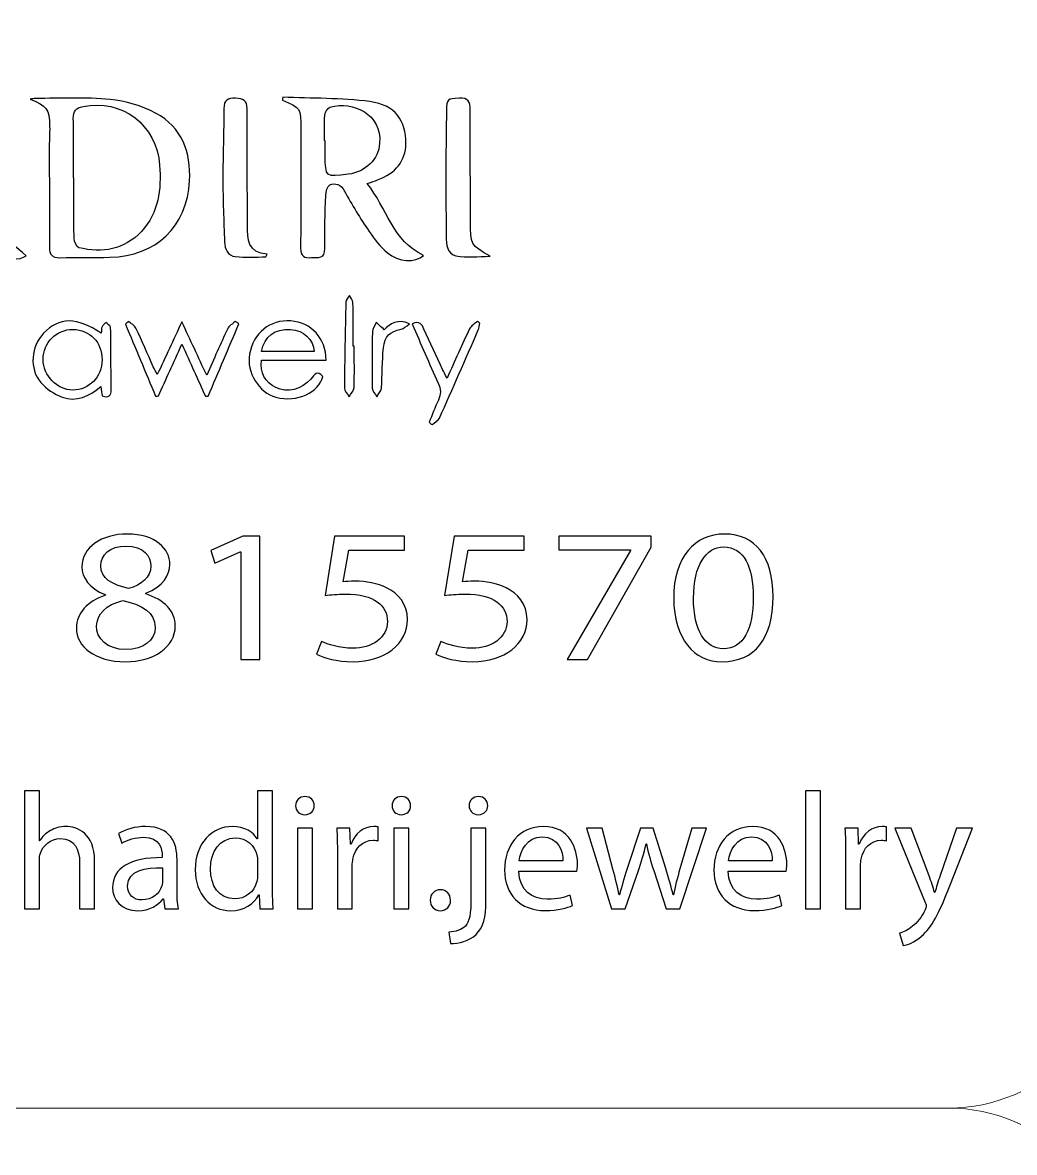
# Model space of a CAD drawing. Header units: millimetres. Extents: x -576 to 618, y 160 to 343.
# Drawn here: x -556.3 to -538.47, y 302.5 to 322.8 of the extents above; entities that cross this region are included whole.
import ezdxf

# ---------------------------------------------------------------- set-up
doc = ezdxf.new("R2010")
doc.units = ezdxf.units.MM
doc.header["$MEASUREMENT"] = 0
doc.layers.add('Layer 1', color=7, linetype='Continuous')

msp = doc.modelspace()

# ---------------------------------------------------------------- linework, layer by layer
at = {"layer": 'Layer 1', "color": 250, "lineweight": 18}
for points in [[(-573.4783, 343.1001), (-573.4783, 343.1001), (-539.6483, 343.1001), (-539.6483, 343.1001), (-538.0043, 343.1001), (-536.6633, 341.7591), (-536.6633, 340.1151), (-536.6633, 340.1151), (-536.6633, 306.2851), (-536.6633, 306.2851), (-536.6633, 304.6411), (-538.0043, 303.3001), (-539.6483, 303.3001), (-539.6483, 303.3001), (-573.4783, 303.3001), (-573.4783, 303.3001), (-575.1223, 303.3001), (-576.4633, 304.6411), (-576.4633, 306.2851), (-576.4633, 306.2851), (-576.4633, 340.1151), (-576.4633, 340.1151), (-576.4633, 341.7591), (-575.1223, 343.1001), (-573.4783, 343.1001)], [(-573.4783, 303.3001), (-573.4783, 303.3001), (-539.6483, 303.3001), (-539.6483, 303.3001), (-538.0043, 303.3001), (-536.6633, 301.9591), (-536.6633, 300.3151), (-536.6633, 300.3151), (-536.6633, 266.4851), (-536.6633, 266.4851), (-536.6633, 264.8411), (-538.0043, 263.5001), (-539.6483, 263.5001), (-539.6483, 263.5001), (-573.4783, 263.5001), (-573.4783, 263.5001), (-575.1223, 263.5001), (-576.4633, 264.8411), (-576.4633, 266.4851), (-576.4633, 266.4851), (-576.4633, 300.3151), (-576.4633, 300.3151), (-576.4633, 301.9591), (-575.1223, 303.3001), (-573.4783, 303.3001)]]:
    msp.add_open_spline(points, degree=3, knots=[0, 0, 0, 0, 0.125, 0.125, 0.125, 0.25, 0.25, 0.25, 0.375, 0.375, 0.375, 0.5, 0.5, 0.5, 0.625, 0.625, 0.625, 0.75, 0.75, 0.75, 0.875, 0.875, 0.875, 1, 1, 1, 1], dxfattribs=at)
at = {"layer": 'Layer 1', "color": 230}
for points, knots in [([(-559.0095, 318.6221), (-558.7883, 319.1426), (-558.574, 319.653), (-558.3543, 320.161), (-558.1902, 320.5401), (-558.021, 320.9173), (-557.848, 321.2924), (-557.8229, 321.3467), (-557.7637, 321.385), (-557.7203, 321.4306), (-557.676, 321.3844), (-557.6136, 321.346), (-557.5899, 321.2908), (-557.306, 320.6247), (-557.0245, 319.9575), (-556.7493, 319.2877), (-556.6024, 318.9304), (-556.6083, 318.928), (-556.2364, 318.6147), (-556.3471, 318.5208), (-556.6077, 318.5429), (-556.7961, 318.6574), (-556.997, 318.7791), (-557.1138, 318.9666), (-557.179, 319.1804), (-557.2339, 319.361), (-557.3368, 319.4063), (-557.5141, 319.3965), (-557.7908, 319.3816), (-558.0692, 319.3894), (-558.3468, 319.3944), (-558.4389, 319.3959), (-558.4901, 319.366), (-558.5259, 319.2789), (-558.608, 319.0802), (-558.7016, 318.8864), (-558.7877, 318.6895), (-558.8279, 318.5975), (-558.881, 318.5492), (-559.0095, 318.6221)], [0, 0, 0, 0, 0.0769231, 0.0769231, 0.0769231, 0.1538462, 0.1538462, 0.1538462, 0.2307692, 0.2307692, 0.2307692, 0.3076923, 0.3076923, 0.3076923, 0.3846154, 0.3846154, 0.3846154, 0.4615385, 0.4615385, 0.4615385, 0.5384615, 0.5384615, 0.5384615, 0.6153846, 0.6153846, 0.6153846, 0.6923077, 0.6923077, 0.6923077, 0.7692308, 0.7692308, 0.7692308, 0.8461538, 0.8461538, 0.8461538, 0.9230769, 0.9230769, 0.9230769, 1, 1, 1, 1]), ([(-556.1602, 321.4248), (-556.1293, 321.4304), (-556.0987, 321.441), (-556.0682, 321.4407), (-555.6207, 321.4386), (-555.1708, 321.4635), (-554.7275, 321.4217), (-554.4479, 321.3951), (-554.1558, 321.3097), (-553.9084, 321.1774), (-553.4348, 320.925), (-553.2707, 320.4704), (-553.2978, 319.9583), (-553.3418, 319.1337), (-553.9, 318.6076), (-554.7291, 318.5852), (-555.0285, 318.5768), (-555.329, 318.5876), (-555.6289, 318.5786), (-555.7723, 318.5745), (-555.8167, 318.6348), (-555.8164, 318.7686), (-555.8148, 319.3518), (-555.8192, 319.9349), (-555.8201, 320.5178), (-555.8201, 320.6594), (-555.8107, 320.8008), (-555.8127, 320.9424), (-555.8167, 321.2466), (-555.8688, 321.3134), (-556.1602, 321.4248)], [0, 0, 0, 0, 0.1, 0.1, 0.1, 0.2, 0.2, 0.2, 0.3, 0.3, 0.3, 0.4, 0.4, 0.4, 0.5, 0.5, 0.5, 0.6, 0.6, 0.6, 0.7, 0.7, 0.7, 0.8, 0.8, 0.8, 0.9, 0.9, 0.9, 1, 1, 1, 1]), ([(-555.3858, 320.0117), (-555.3858, 320.0117), (-555.3773, 320.0117), (-555.3773, 320.0117), (-555.3773, 319.6494), (-555.3812, 319.2869), (-555.3733, 318.9246), (-555.3718, 318.8663), (-555.3277, 318.768), (-555.2869, 318.758), (-554.8638, 318.6569), (-554.4738, 318.7181), (-554.1642, 319.0498), (-553.8491, 319.387), (-553.8042, 319.8073), (-553.8358, 320.2407), (-553.8885, 320.9646), (-554.52, 321.4413), (-555.2113, 321.295), (-555.3393, 321.2681), (-555.3918, 321.2176), (-555.3886, 321.0819), (-555.3798, 320.7252), (-555.3858, 320.3686), (-555.3858, 320.0117)], [0, 0, 0, 0, 0.125, 0.125, 0.125, 0.25, 0.25, 0.25, 0.375, 0.375, 0.375, 0.5, 0.5, 0.5, 0.625, 0.625, 0.625, 0.75, 0.75, 0.75, 0.875, 0.875, 0.875, 1, 1, 1, 1]), ([(-551.9259, 318.5924), (-552.1091, 318.5924), (-552.2944, 318.5777), (-552.4757, 318.5974), (-552.6127, 318.612), (-552.6645, 318.7353), (-552.6694, 318.8616), (-552.6838, 319.2408), (-552.6985, 319.6199), (-552.6994, 319.9989), (-552.7, 320.4183), (-552.6813, 320.837), (-552.681, 321.2564), (-552.6807, 321.4124), (-552.6098, 321.4457), (-552.4719, 321.4432), (-552.3349, 321.4408), (-552.2641, 321.4071), (-552.2647, 321.251), (-552.2676, 320.6165), (-552.2598, 319.9821), (-552.2567, 319.3475), (-552.2563, 319.2854), (-552.2576, 319.223), (-552.2582, 319.1606), (-552.261, 318.911), (-552.2535, 318.6679), (-551.9003, 318.6402), (-551.9087, 318.6245), (-551.9175, 318.6086), (-551.9259, 318.5924)], [0, 0, 0, 0, 0.1, 0.1, 0.1, 0.2, 0.2, 0.2, 0.3, 0.3, 0.3, 0.4, 0.4, 0.4, 0.5, 0.5, 0.5, 0.6, 0.6, 0.6, 0.7, 0.7, 0.7, 0.8, 0.8, 0.8, 0.9, 0.9, 0.9, 1, 1, 1, 1]), ([(-551.6239, 321.4631), (-551.1006, 321.4394), (-550.5733, 321.4482), (-550.0554, 321.3823), (-549.6079, 321.3253), (-549.403, 321.0382), (-549.4092, 320.6248), (-549.4136, 320.3249), (-549.5974, 320.0906), (-549.9185, 319.9758), (-549.9699, 319.9574), (-550.022, 319.9402), (-550.1047, 319.9115), (-549.754, 319.4719), (-549.6495, 318.8744), (-549.091, 318.6173), (-549.2413, 318.4831), (-549.5443, 318.4965), (-549.7418, 318.6672), (-549.8685, 318.7761), (-549.978, 318.9115), (-550.0719, 319.0506), (-550.2301, 319.285), (-550.3784, 319.5271), (-550.5138, 319.7754), (-550.5802, 319.8971), (-550.675, 319.9255), (-550.7781, 319.8865), (-550.8214, 319.87), (-550.8488, 319.763), (-550.8514, 319.6956), (-550.8632, 319.3789), (-550.8716, 319.0613), (-550.8663, 318.7445), (-550.8626, 318.5486), (-550.9902, 318.5873), (-551.1053, 318.5789), (-551.2345, 318.5699), (-551.3038, 318.6005), (-551.3022, 318.7521), (-551.2963, 319.4656), (-551.3001, 320.1795), (-551.2985, 320.8931), (-551.2975, 321.2616), (-551.3075, 321.2797), (-551.6273, 321.4057), (-551.6261, 321.4248), (-551.6252, 321.4441), (-551.6239, 321.4631)], [0, 0, 0, 0, 0.0625, 0.0625, 0.0625, 0.125, 0.125, 0.125, 0.1875, 0.1875, 0.1875, 0.25, 0.25, 0.25, 0.3125, 0.3125, 0.3125, 0.375, 0.375, 0.375, 0.4375, 0.4375, 0.4375, 0.5, 0.5, 0.5, 0.5625, 0.5625, 0.5625, 0.625, 0.625, 0.625, 0.6875, 0.6875, 0.6875, 0.75, 0.75, 0.75, 0.8125, 0.8125, 0.8125, 0.875, 0.875, 0.875, 0.9375, 0.9375, 0.9375, 1, 1, 1, 1]), ([(-550.8729, 320.6759), (-550.8729, 320.6759), (-550.8623, 320.6759), (-550.8623, 320.6759), (-550.8623, 320.5913), (-550.8635, 320.5065), (-550.862, 320.422), (-550.8547, 320.0229), (-550.8545, 320.0229), (-550.4458, 320.0775), (-550.1268, 320.1202), (-549.9032, 320.3433), (-549.8813, 320.6363), (-549.8432, 321.1546), (-550.3525, 321.4026), (-550.7746, 321.2816), (-550.8179, 321.2691), (-550.8639, 321.1867), (-550.8682, 321.1331), (-550.881, 320.9814), (-550.8729, 320.8282), (-550.8729, 320.6759)], [0, 0, 0, 0, 0.1428571, 0.1428571, 0.1428571, 0.2857143, 0.2857143, 0.2857143, 0.4285714, 0.4285714, 0.4285714, 0.5714286, 0.5714286, 0.5714286, 0.7142857, 0.7142857, 0.7142857, 0.8571429, 0.8571429, 0.8571429, 1, 1, 1, 1]), ([(-547.8948, 318.6031), (-548.1147, 318.6031), (-548.3182, 318.5744), (-548.5091, 318.6118), (-548.6701, 318.6436), (-548.6829, 318.8199), (-548.6848, 318.9634), (-548.6904, 319.3887), (-548.6907, 319.8137), (-548.6901, 320.2386), (-548.6894, 320.5675), (-548.6848, 320.8964), (-548.6813, 321.2249), (-548.6792, 321.4258), (-548.6595, 321.4349), (-548.4526, 321.4449), (-548.2891, 321.453), (-548.253, 321.3809), (-548.2539, 321.2327), (-548.2567, 320.5697), (-548.2483, 319.9063), (-548.2483, 319.2434), (-548.2483, 318.8084), (-548.252, 318.8084), (-547.8948, 318.6031)], [0, 0, 0, 0, 0.125, 0.125, 0.125, 0.25, 0.25, 0.25, 0.375, 0.375, 0.375, 0.5, 0.5, 0.5, 0.625, 0.625, 0.625, 0.75, 0.75, 0.75, 0.875, 0.875, 0.875, 1, 1, 1, 1]), ([(-550.3378, 316.9915), (-550.3378, 316.7425), (-550.3322, 316.4932), (-550.3419, 316.2446), (-550.3441, 316.1884), (-550.399, 316.1344), (-550.4295, 316.0792), (-550.4589, 316.131), (-550.5134, 316.1827), (-550.5134, 316.2342), (-550.5116, 316.7494), (-550.5016, 317.2645), (-550.4891, 317.779), (-550.4879, 317.8202), (-550.4483, 317.8604), (-550.4261, 317.901), (-550.4037, 317.858), (-550.3628, 317.8159), (-550.3618, 317.7724), (-550.3559, 317.5122), (-550.3587, 317.2517), (-550.3587, 316.9915), (-550.3587, 316.9915), (-550.3378, 316.9915), (-550.3378, 316.9915)], [0, 0, 0, 0, 0.125, 0.125, 0.125, 0.25, 0.25, 0.25, 0.375, 0.375, 0.375, 0.5, 0.5, 0.5, 0.625, 0.625, 0.625, 0.75, 0.75, 0.75, 0.875, 0.875, 0.875, 1, 1, 1, 1]), ([(-554.8845, 317.2208), (-554.8798, 317.272), (-554.8842, 317.3088), (-554.8714, 317.3372), (-554.858, 317.3668), (-554.8278, 317.3884), (-554.8043, 317.4137), (-554.7759, 317.3866), (-554.7269, 317.3619), (-554.722, 317.3307), (-554.7085, 317.2473), (-554.7126, 317.1616), (-554.712, 317.0764), (-554.7104, 316.7881), (-554.711, 316.4995), (-554.7073, 316.2109), (-554.7061, 316.0979), (-554.7473, 316.052), (-554.8699, 316.0948), (-554.877, 316.1404), (-554.8845, 316.1894), (-554.8958, 316.2621), (-555.1041, 316.0845), (-555.3351, 315.9819), (-555.589, 316.0726), (-555.7304, 316.1232), (-555.8726, 316.2199), (-555.9703, 316.3342), (-556.1834, 316.5837), (-556.1485, 316.9843), (-555.922, 317.2205), (-555.6427, 317.5126), (-555.3214, 317.5169), (-554.8845, 317.2208)], [0, 0, 0, 0, 0.0909091, 0.0909091, 0.0909091, 0.1818182, 0.1818182, 0.1818182, 0.2727273, 0.2727273, 0.2727273, 0.3636364, 0.3636364, 0.3636364, 0.4545455, 0.4545455, 0.4545455, 0.5454545, 0.5454545, 0.5454545, 0.6363636, 0.6363636, 0.6363636, 0.7272727, 0.7272727, 0.7272727, 0.8181818, 0.8181818, 0.8181818, 0.9090909, 0.9090909, 0.9090909, 1, 1, 1, 1]), ([(-550.8432, 316.7359), (-550.8432, 316.7359), (-552.0029, 316.7359), (-552.0029, 316.7359), (-552.0401, 316.5187), (-551.9411, 316.3362), (-551.7471, 316.2448), (-551.5393, 316.1465), (-551.2825, 316.2071), (-551.1196, 316.3989), (-551.0551, 316.475), (-551.0026, 316.5646), (-550.9034, 316.4414), (-550.9777, 316.1643), (-551.3521, 315.9668), (-551.7471, 316.0729), (-552.0548, 316.1556), (-552.2778, 316.5187), (-552.2201, 316.8423), (-552.1512, 317.2274), (-551.8541, 317.4682), (-551.48, 317.4417), (-551.1087, 317.4155), (-550.8482, 317.1368), (-550.8432, 316.7359)], [0, 0, 0, 0, 0.125, 0.125, 0.125, 0.25, 0.25, 0.25, 0.375, 0.375, 0.375, 0.5, 0.5, 0.5, 0.625, 0.625, 0.625, 0.75, 0.75, 0.75, 0.875, 0.875, 0.875, 1, 1, 1, 1]), ([(-549.7997, 317.2847), (-549.689, 317.3866), (-549.5676, 317.4896), (-549.3448, 317.3895), (-549.4106, 317.3452), (-549.449, 317.3012), (-549.4946, 317.2921), (-549.6945, 317.2522), (-549.7931, 317.1692), (-549.8138, 316.9598), (-549.8372, 316.719), (-549.8328, 316.4753), (-549.8509, 316.2334), (-549.855, 316.1811), (-549.903, 316.1317), (-549.9308, 316.0809), (-549.9601, 316.1311), (-550.0137, 316.1807), (-550.0143, 316.2316), (-550.0209, 316.5704), (-550.0194, 316.9096), (-550.0122, 317.2484), (-550.011, 317.3046), (-549.9673, 317.3598), (-549.9432, 317.4154), (-549.8999, 317.376), (-549.8571, 317.3368), (-549.7997, 317.2847)], [0, 0, 0, 0, 0.1111111, 0.1111111, 0.1111111, 0.2222222, 0.2222222, 0.2222222, 0.3333333, 0.3333333, 0.3333333, 0.4444444, 0.4444444, 0.4444444, 0.5555556, 0.5555556, 0.5555556, 0.6666667, 0.6666667, 0.6666667, 0.7777778, 0.7777778, 0.7777778, 0.8888889, 0.8888889, 0.8888889, 1, 1, 1, 1]), ([(-555.3934, 317.2898), (-555.6929, 317.2917), (-555.9304, 317.0539), (-555.9304, 316.7519), (-555.93, 316.458), (-555.6814, 316.2003), (-555.3988, 316.2009), (-555.0982, 316.2015), (-554.8723, 316.4339), (-554.8699, 316.7453), (-554.8674, 317.0549), (-555.0917, 317.2879), (-555.3934, 317.2898)], [0, 0, 0, 0, 0.25, 0.25, 0.25, 0.5, 0.5, 0.5, 0.75, 0.75, 0.75, 1, 1, 1, 1]), ([(-553.4357, 317.0238), (-553.5883, 316.6875), (-553.7234, 316.3908), (-553.8582, 316.094), (-553.8744, 316.0924), (-553.891, 316.0912), (-553.9075, 316.09), (-554.0884, 316.5218), (-554.2698, 316.9533), (-554.451, 317.3851), (-554.432, 317.4004), (-554.4136, 317.416), (-554.3948, 317.4317), (-554.3493, 317.3927), (-554.2847, 317.3627), (-554.261, 317.3131), (-554.1509, 317.0831), (-554.0525, 316.8482), (-553.9493, 316.6151), (-553.9315, 316.5754), (-553.9091, 316.538), (-553.8775, 316.4784), (-553.7306, 316.7945), (-553.5932, 317.0903), (-553.4366, 317.4266), (-553.2809, 317.0925), (-553.1424, 316.7945), (-552.9901, 316.4675), (-552.8576, 316.7633), (-552.7415, 317.0322), (-552.6154, 317.2965), (-552.589, 317.3521), (-552.5243, 317.3889), (-552.4775, 317.4344), (-552.4554, 317.4191), (-552.4336, 317.4035), (-552.412, 317.388), (-552.5955, 316.9561), (-552.7792, 316.5243), (-552.9627, 316.0931), (-552.9795, 316.0922), (-552.9967, 316.0912), (-553.0132, 316.0906), (-553.149, 316.3901), (-553.2847, 316.6896), (-553.4357, 317.0238)], [0, 0, 0, 0, 0.0666667, 0.0666667, 0.0666667, 0.1333333, 0.1333333, 0.1333333, 0.2, 0.2, 0.2, 0.2666667, 0.2666667, 0.2666667, 0.3333333, 0.3333333, 0.3333333, 0.4, 0.4, 0.4, 0.4666667, 0.4666667, 0.4666667, 0.5333333, 0.5333333, 0.5333333, 0.6, 0.6, 0.6, 0.6666667, 0.6666667, 0.6666667, 0.7333333, 0.7333333, 0.7333333, 0.8, 0.8, 0.8, 0.8666667, 0.8666667, 0.8666667, 0.9333333, 0.9333333, 0.9333333, 1, 1, 1, 1]), ([(-551.0572, 316.8907), (-551.0735, 317.1143), (-551.2457, 317.2741), (-551.4834, 317.2887), (-551.7695, 317.3069), (-551.9537, 317.1686), (-552.0045, 316.8907), (-552.0045, 316.8907), (-551.0572, 316.8907), (-551.0572, 316.8907)], [0, 0, 0, 0, 0.3333333, 0.3333333, 0.3333333, 0.6666667, 0.6666667, 0.6666667, 1, 1, 1, 1]), ([(-549.2979, 317.3885), (-549.1622, 317.4525), (-549.1212, 317.3758), (-549.0842, 317.2962), (-548.9725, 317.0553), (-548.8623, 316.8132), (-548.7506, 316.572), (-548.73, 316.5271), (-548.706, 316.484), (-548.6704, 316.4141), (-548.5291, 316.7264), (-548.4024, 317.0154), (-548.2657, 317.2993), (-548.2386, 317.3552), (-548.1725, 317.3923), (-548.1241, 317.4379), (-548.1088, 317.426), (-548.0939, 317.4138), (-548.0782, 317.4019), (-548.0886, 317.3611), (-548.0929, 317.3174), (-548.1094, 317.2796), (-548.34, 316.7514), (-548.5702, 316.2232), (-548.8067, 315.6977), (-548.8292, 315.6481), (-548.8947, 315.6178), (-548.9403, 315.5786), (-548.9568, 315.5926), (-548.9737, 315.6066), (-548.9909, 315.6207), (-548.9366, 315.7539), (-548.8876, 315.8893), (-548.8261, 316.0191), (-548.7762, 316.1249), (-548.7787, 316.2163), (-548.8283, 316.3243), (-548.9893, 316.6722), (-549.1387, 317.0254), (-549.2979, 317.3885)], [0, 0, 0, 0, 0.0769231, 0.0769231, 0.0769231, 0.1538462, 0.1538462, 0.1538462, 0.2307692, 0.2307692, 0.2307692, 0.3076923, 0.3076923, 0.3076923, 0.3846154, 0.3846154, 0.3846154, 0.4615385, 0.4615385, 0.4615385, 0.5384615, 0.5384615, 0.5384615, 0.6153846, 0.6153846, 0.6153846, 0.6923077, 0.6923077, 0.6923077, 0.7692308, 0.7692308, 0.7692308, 0.8461538, 0.8461538, 0.8461538, 0.9230769, 0.9230769, 0.9230769, 1, 1, 1, 1]), ([(-555.3332, 311.9206), (-555.3332, 312.2004), (-555.1348, 312.3986), (-554.8109, 312.5147), (-554.8109, 312.5147), (-554.8146, 312.5246), (-554.8146, 312.5246), (-555.1064, 312.6407), (-555.2321, 312.8319), (-555.2321, 313.0232), (-555.2321, 313.3749), (-554.8795, 313.6135), (-554.4178, 313.6135), (-553.9073, 313.6135), (-553.6521, 313.3439), (-553.6521, 313.0676), (-553.6521, 312.88), (-553.7613, 312.6785), (-554.0855, 312.5486), (-554.0855, 312.5486), (-554.0855, 312.5384), (-554.0855, 312.5384), (-553.7575, 312.4292), (-553.5547, 312.2345), (-553.5547, 311.9649), (-553.5547, 311.5792), (-553.9475, 311.32), (-554.4499, 311.32), (-555.0012, 311.32), (-555.3332, 311.5961), (-555.3332, 311.9206)], [0, 0, 0, 0, 0.1, 0.1, 0.1, 0.2, 0.2, 0.2, 0.3, 0.3, 0.3, 0.4, 0.4, 0.4, 0.5, 0.5, 0.5, 0.6, 0.6, 0.6, 0.7, 0.7, 0.7, 0.8, 0.8, 0.8, 0.9, 0.9, 0.9, 1, 1, 1, 1]), ([(-542.8093, 312.4904), (-542.8093, 311.7363), (-543.1416, 311.3197), (-543.725, 311.3197), (-544.2395, 311.3197), (-544.5881, 311.7259), (-544.5961, 312.4601), (-544.5961, 313.2039), (-544.2152, 313.6136), (-543.6804, 313.6136), (-543.1256, 313.6136), (-542.8093, 313.1971), (-542.8093, 312.4904)], [0, 0, 0, 0, 0.25, 0.25, 0.25, 0.5, 0.5, 0.5, 0.75, 0.75, 0.75, 1, 1, 1, 1]), ([(-552.3788, 313.2961), (-552.3788, 313.2961), (-552.3868, 313.2961), (-552.3868, 313.2961), (-552.3868, 313.2961), (-552.8446, 313.088), (-552.8446, 313.088), (-552.8446, 313.088), (-552.9135, 313.3167), (-552.9135, 313.3167), (-552.9135, 313.3167), (-552.3382, 313.576), (-552.3382, 313.576), (-552.3382, 313.576), (-552.0343, 313.576), (-552.0343, 313.576), (-552.0343, 313.576), (-552.0343, 311.3573), (-552.0343, 311.3573), (-552.0343, 311.3573), (-552.3788, 311.3573), (-552.3788, 311.3573), (-552.3788, 311.3573), (-552.3788, 313.2961), (-552.3788, 313.2961)], [0, 0, 0, 0, 0.125, 0.125, 0.125, 0.25, 0.25, 0.25, 0.375, 0.375, 0.375, 0.5, 0.5, 0.5, 0.625, 0.625, 0.625, 0.75, 0.75, 0.75, 0.875, 0.875, 0.875, 1, 1, 1, 1]), ([(-549.4322, 313.3235), (-549.4322, 313.3235), (-550.4372, 313.3235), (-550.4372, 313.3235), (-550.4372, 313.3235), (-550.5383, 312.7535), (-550.5383, 312.7535), (-550.4777, 312.76), (-550.4209, 312.7672), (-550.3236, 312.7672), (-550.1211, 312.7672), (-549.9186, 312.7298), (-549.7563, 312.6477), (-549.5498, 312.5488), (-549.3797, 312.3575), (-549.3797, 312.0777), (-549.3797, 311.6439), (-549.789, 311.3198), (-550.36, 311.3198), (-550.6477, 311.3198), (-550.8908, 311.3882), (-551.0166, 311.4564), (-551.0166, 311.4564), (-550.9273, 311.6848), (-550.9273, 311.6848), (-550.8178, 311.6302), (-550.6031, 311.562), (-550.3641, 311.562), (-550.0278, 311.562), (-549.7401, 311.7463), (-549.7401, 312.0434), (-549.7441, 312.3301), (-549.9713, 312.5351), (-550.498, 312.5351), (-550.6477, 312.5351), (-550.765, 312.5213), (-550.8624, 312.5111), (-550.8624, 312.5111), (-550.6923, 313.5763), (-550.6923, 313.5763), (-550.6923, 313.5763), (-549.4322, 313.5763), (-549.4322, 313.5763), (-549.4322, 313.5763), (-549.4322, 313.3235), (-549.4322, 313.3235)], [0, 0, 0, 0, 0.0666667, 0.0666667, 0.0666667, 0.1333333, 0.1333333, 0.1333333, 0.2, 0.2, 0.2, 0.2666667, 0.2666667, 0.2666667, 0.3333333, 0.3333333, 0.3333333, 0.4, 0.4, 0.4, 0.4666667, 0.4666667, 0.4666667, 0.5333333, 0.5333333, 0.5333333, 0.6, 0.6, 0.6, 0.6666667, 0.6666667, 0.6666667, 0.7333333, 0.7333333, 0.7333333, 0.8, 0.8, 0.8, 0.8666667, 0.8666667, 0.8666667, 0.9333333, 0.9333333, 0.9333333, 1, 1, 1, 1]), ([(-547.2841, 313.3235), (-547.2841, 313.3235), (-548.2891, 313.3235), (-548.2891, 313.3235), (-548.2891, 313.3235), (-548.3902, 312.7535), (-548.3902, 312.7535), (-548.3297, 312.76), (-548.2729, 312.7672), (-548.1755, 312.7672), (-547.9731, 312.7672), (-547.7706, 312.7298), (-547.6084, 312.6477), (-547.4017, 312.5488), (-547.2318, 312.3575), (-547.2318, 312.0777), (-547.2318, 311.6439), (-547.6411, 311.3198), (-548.2121, 311.3198), (-548.4998, 311.3198), (-548.7428, 311.3882), (-548.8685, 311.4564), (-548.8685, 311.4564), (-548.7793, 311.6848), (-548.7793, 311.6848), (-548.6698, 311.6302), (-548.4551, 311.562), (-548.2161, 311.562), (-547.8798, 311.562), (-547.5921, 311.7463), (-547.5921, 312.0434), (-547.5961, 312.3301), (-547.8233, 312.5351), (-548.35, 312.5351), (-548.4998, 312.5351), (-548.6171, 312.5213), (-548.7144, 312.5111), (-548.7144, 312.5111), (-548.5444, 313.5763), (-548.5444, 313.5763), (-548.5444, 313.5763), (-547.2841, 313.5763), (-547.2841, 313.5763), (-547.2841, 313.5763), (-547.2841, 313.3235), (-547.2841, 313.3235)], [0, 0, 0, 0, 0.0666667, 0.0666667, 0.0666667, 0.1333333, 0.1333333, 0.1333333, 0.2, 0.2, 0.2, 0.2666667, 0.2666667, 0.2666667, 0.3333333, 0.3333333, 0.3333333, 0.4, 0.4, 0.4, 0.4666667, 0.4666667, 0.4666667, 0.5333333, 0.5333333, 0.5333333, 0.6, 0.6, 0.6, 0.6666667, 0.6666667, 0.6666667, 0.7333333, 0.7333333, 0.7333333, 0.8, 0.8, 0.8, 0.8666667, 0.8666667, 0.8666667, 0.9333333, 0.9333333, 0.9333333, 1, 1, 1, 1]), ([(-544.9981, 313.5761), (-544.9981, 313.5761), (-544.9981, 313.378), (-544.9981, 313.378), (-544.9981, 313.378), (-546.1448, 311.3574), (-546.1448, 311.3574), (-546.1448, 311.3574), (-546.5132, 311.3574), (-546.5132, 311.3574), (-546.5132, 311.3574), (-545.371, 313.3203), (-545.371, 313.3203), (-545.371, 313.3203), (-545.371, 313.3269), (-545.371, 313.3269), (-545.371, 313.3269), (-546.6593, 313.3269), (-546.6593, 313.3269), (-546.6593, 313.3269), (-546.6593, 313.5761), (-546.6593, 313.5761), (-546.6593, 313.5761), (-544.9981, 313.5761), (-544.9981, 313.5761)], [0, 0, 0, 0, 0.125, 0.125, 0.125, 0.25, 0.25, 0.25, 0.375, 0.375, 0.375, 0.5, 0.5, 0.5, 0.625, 0.625, 0.625, 0.75, 0.75, 0.75, 0.875, 0.875, 0.875, 1, 1, 1, 1]), ([(-554.8957, 313.0435), (-554.8957, 312.8217), (-554.697, 312.7022), (-554.3935, 312.6342), (-554.1666, 312.6991), (-553.9922, 312.8354), (-553.9922, 313.0369), (-553.9922, 313.2145), (-554.118, 313.3986), (-554.4378, 313.3986), (-554.7335, 313.3986), (-554.8957, 313.2348), (-554.8957, 313.0435)], [0, 0, 0, 0, 0.25, 0.25, 0.25, 0.5, 0.5, 0.5, 0.75, 0.75, 0.75, 1, 1, 1, 1]), ([(-544.2395, 312.4564), (-544.2395, 311.8795), (-544.0289, 311.5521), (-543.7048, 311.5521), (-543.34, 311.5521), (-543.1662, 311.9103), (-543.1662, 312.4769), (-543.1662, 313.023), (-543.3322, 313.3814), (-543.7007, 313.3814), (-544.0126, 313.3814), (-544.2395, 313.0607), (-544.2395, 312.4564)], [0, 0, 0, 0, 0.25, 0.25, 0.25, 0.5, 0.5, 0.5, 0.75, 0.75, 0.75, 1, 1, 1, 1]), ([(-553.9152, 311.934), (-553.9152, 312.2039), (-554.1379, 312.3336), (-554.4948, 312.4189), (-554.8025, 312.344), (-554.9684, 312.1733), (-554.9684, 311.9615), (-554.9806, 311.7365), (-554.7781, 311.5383), (-554.4421, 311.5383), (-554.122, 311.5383), (-553.9152, 311.7056), (-553.9152, 311.934)], [0, 0, 0, 0, 0.25, 0.25, 0.25, 0.5, 0.5, 0.5, 0.75, 0.75, 0.75, 1, 1, 1, 1]), ([(-556.2679, 309.0023), (-556.2679, 309.0023), (-555.998, 309.0023), (-555.998, 309.0023), (-555.998, 309.0023), (-555.998, 308.099), (-555.998, 308.099), (-555.998, 308.099), (-555.9918, 308.099), (-555.9918, 308.099), (-555.949, 308.1742), (-555.8816, 308.2401), (-555.7986, 308.2847), (-555.7191, 308.3296), (-555.6242, 308.3592), (-555.5228, 308.3592), (-555.3238, 308.3592), (-555.0046, 308.2401), (-555.0046, 307.7405), (-555.0046, 307.7405), (-555.0046, 306.8794), (-555.0046, 306.8794), (-555.0046, 306.8794), (-555.2744, 306.8794), (-555.2744, 306.8794), (-555.2744, 306.8794), (-555.2744, 307.7106), (-555.2744, 307.7106), (-555.2744, 307.9436), (-555.3634, 308.1411), (-555.618, 308.1411), (-555.7927, 308.1411), (-555.9306, 308.0214), (-555.9796, 307.8778), (-555.9949, 307.8423), (-555.998, 307.8032), (-555.998, 307.7524), (-555.998, 307.7524), (-555.998, 306.8794), (-555.998, 306.8794), (-555.998, 306.8794), (-556.2679, 306.8794), (-556.2679, 306.8794), (-556.2679, 306.8794), (-556.2679, 309.0023), (-556.2679, 309.0023)], [0, 0, 0, 0, 0.0666667, 0.0666667, 0.0666667, 0.1333333, 0.1333333, 0.1333333, 0.2, 0.2, 0.2, 0.2666667, 0.2666667, 0.2666667, 0.3333333, 0.3333333, 0.3333333, 0.4, 0.4, 0.4, 0.4666667, 0.4666667, 0.4666667, 0.5333333, 0.5333333, 0.5333333, 0.6, 0.6, 0.6, 0.6666667, 0.6666667, 0.6666667, 0.7333333, 0.7333333, 0.7333333, 0.8, 0.8, 0.8, 0.8666667, 0.8666667, 0.8666667, 0.9333333, 0.9333333, 0.9333333, 1, 1, 1, 1]), ([(-551.8062, 309.0024), (-551.8062, 309.0024), (-551.8062, 307.2532), (-551.8062, 307.2532), (-551.8062, 307.1247), (-551.8031, 306.9781), (-551.794, 306.8794), (-551.794, 306.8794), (-552.0362, 306.8794), (-552.0362, 306.8794), (-552.0362, 306.8794), (-552.0484, 307.1306), (-552.0484, 307.1306), (-552.0484, 307.1306), (-552.0546, 307.1306), (-552.0546, 307.1306), (-552.1373, 306.969), (-552.3182, 306.8467), (-552.5607, 306.8467), (-552.9192, 306.8467), (-553.1953, 307.1425), (-553.1953, 307.5821), (-553.1984, 308.0635), (-552.8914, 308.3593), (-552.5298, 308.3593), (-552.3029, 308.3593), (-552.1495, 308.2548), (-552.0824, 308.1381), (-552.0824, 308.1381), (-552.0762, 308.1381), (-552.0762, 308.1381), (-552.0762, 308.1381), (-552.0762, 309.0024), (-552.0762, 309.0024), (-552.0762, 309.0024), (-551.8062, 309.0024), (-551.8062, 309.0024)], [0, 0, 0, 0, 0.0833333, 0.0833333, 0.0833333, 0.1666667, 0.1666667, 0.1666667, 0.25, 0.25, 0.25, 0.3333333, 0.3333333, 0.3333333, 0.4166667, 0.4166667, 0.4166667, 0.5, 0.5, 0.5, 0.5833333, 0.5833333, 0.5833333, 0.6666667, 0.6666667, 0.6666667, 0.75, 0.75, 0.75, 0.8333333, 0.8333333, 0.8333333, 0.9166667, 0.9166667, 0.9166667, 1, 1, 1, 1]), ([(-542.229, 309.0022), (-542.229, 309.0022), (-541.9594, 309.0022), (-541.9594, 309.0022), (-541.9594, 309.0022), (-541.9594, 306.8793), (-541.9594, 306.8793), (-541.9594, 306.8793), (-542.229, 306.8793), (-542.229, 306.8793), (-542.229, 306.8793), (-542.229, 309.0022), (-542.229, 309.0022)], [0, 0, 0, 0, 0.25, 0.25, 0.25, 0.5, 0.5, 0.5, 0.75, 0.75, 0.75, 1, 1, 1, 1]), ([(-551.0577, 308.7332), (-551.0549, 308.6434), (-551.1223, 308.5717), (-551.2296, 308.5717), (-551.3247, 308.5717), (-551.3921, 308.6434), (-551.3921, 308.7332), (-551.3921, 308.8259), (-551.3216, 308.8974), (-551.2236, 308.8974), (-551.1223, 308.8974), (-551.0577, 308.8259), (-551.0577, 308.7332)], [0, 0, 0, 0, 0.25, 0.25, 0.25, 0.5, 0.5, 0.5, 0.75, 0.75, 0.75, 1, 1, 1, 1]), ([(-549.3251, 308.7332), (-549.322, 308.6434), (-549.3897, 308.5717), (-549.497, 308.5717), (-549.5918, 308.5717), (-549.6592, 308.6434), (-549.6592, 308.7332), (-549.6592, 308.8259), (-549.5887, 308.8974), (-549.4908, 308.8974), (-549.3897, 308.8974), (-549.3251, 308.8259), (-549.3251, 308.7332)], [0, 0, 0, 0, 0.25, 0.25, 0.25, 0.5, 0.5, 0.5, 0.75, 0.75, 0.75, 1, 1, 1, 1]), ([(-547.9393, 308.7332), (-547.9361, 308.6465), (-548.0004, 308.5717), (-548.1077, 308.5717), (-548.2088, 308.5717), (-548.273, 308.6465), (-548.273, 308.7332), (-548.273, 308.8259), (-548.2028, 308.8974), (-548.1017, 308.8974), (-548.0035, 308.8974), (-547.9393, 308.8259), (-547.9393, 308.7332)], [0, 0, 0, 0, 0.25, 0.25, 0.25, 0.5, 0.5, 0.5, 0.75, 0.75, 0.75, 1, 1, 1, 1]), ([(-553.7443, 306.8794), (-553.7443, 306.8794), (-553.7655, 307.062), (-553.7655, 307.062), (-553.7655, 307.062), (-553.7749, 307.062), (-553.7749, 307.062), (-553.8576, 306.9484), (-554.017, 306.8465), (-554.2289, 306.8465), (-554.5293, 306.8465), (-554.6825, 307.0526), (-554.6825, 307.2621), (-554.6825, 307.6118), (-554.3633, 307.8033), (-553.7905, 307.8002), (-553.7905, 307.8002), (-553.7905, 307.8302), (-553.7905, 307.8302), (-553.7905, 307.9497), (-553.8239, 308.165), (-554.1275, 308.165), (-554.2654, 308.165), (-554.4095, 308.1232), (-554.5138, 308.0573), (-554.5138, 308.0573), (-554.5752, 308.2308), (-554.5752, 308.2308), (-554.4526, 308.3085), (-554.2747, 308.3594), (-554.0878, 308.3594), (-553.6338, 308.3594), (-553.5235, 308.0573), (-553.5235, 307.7675), (-553.5235, 307.7675), (-553.5235, 307.2261), (-553.5235, 307.2261), (-553.5235, 307.1007), (-553.5175, 306.9781), (-553.4991, 306.8794), (-553.4991, 306.8794), (-553.7443, 306.8794), (-553.7443, 306.8794)], [0, 0, 0, 0, 0.0714286, 0.0714286, 0.0714286, 0.1428571, 0.1428571, 0.1428571, 0.2142857, 0.2142857, 0.2142857, 0.2857143, 0.2857143, 0.2857143, 0.3571429, 0.3571429, 0.3571429, 0.4285714, 0.4285714, 0.4285714, 0.5, 0.5, 0.5, 0.5714286, 0.5714286, 0.5714286, 0.6428571, 0.6428571, 0.6428571, 0.7142857, 0.7142857, 0.7142857, 0.7857143, 0.7857143, 0.7857143, 0.8571429, 0.8571429, 0.8571429, 0.9285714, 0.9285714, 0.9285714, 1, 1, 1, 1]), ([(-550.6407, 307.8752), (-550.6407, 308.0456), (-550.6442, 308.1922), (-550.6532, 308.3264), (-550.6532, 308.3264), (-550.4169, 308.3264), (-550.4169, 308.3264), (-550.4169, 308.3264), (-550.4079, 308.0425), (-550.4079, 308.0425), (-550.4079, 308.0425), (-550.3954, 308.0425), (-550.3954, 308.0425), (-550.3281, 308.2368), (-550.1658, 308.3595), (-549.9845, 308.3595), (-549.9539, 308.3595), (-549.9324, 308.3563), (-549.9078, 308.3504), (-549.9078, 308.3504), (-549.9078, 308.1024), (-549.9078, 308.1024), (-549.9355, 308.1083), (-549.9633, 308.1114), (-549.9998, 308.1114), (-550.1902, 308.1114), (-550.325, 307.971), (-550.3618, 307.7735), (-550.3679, 307.7376), (-550.3742, 307.6958), (-550.3742, 307.6509), (-550.3742, 307.6509), (-550.3742, 306.8796), (-550.3742, 306.8796), (-550.3742, 306.8796), (-550.6407, 306.8796), (-550.6407, 306.8796), (-550.6407, 306.8796), (-550.6407, 307.8752), (-550.6407, 307.8752)], [0, 0, 0, 0, 0.0769231, 0.0769231, 0.0769231, 0.1538462, 0.1538462, 0.1538462, 0.2307692, 0.2307692, 0.2307692, 0.3076923, 0.3076923, 0.3076923, 0.3846154, 0.3846154, 0.3846154, 0.4615385, 0.4615385, 0.4615385, 0.5384615, 0.5384615, 0.5384615, 0.6153846, 0.6153846, 0.6153846, 0.6923077, 0.6923077, 0.6923077, 0.7692308, 0.7692308, 0.7692308, 0.8461538, 0.8461538, 0.8461538, 0.9230769, 0.9230769, 0.9230769, 1, 1, 1, 1]), ([(-547.3779, 307.5552), (-547.372, 307.1994), (-547.1389, 307.0528), (-546.8691, 307.0528), (-546.6759, 307.0528), (-546.5595, 307.0859), (-546.4584, 307.1274), (-546.4584, 307.1274), (-546.4123, 306.9392), (-546.4123, 306.9392), (-546.5074, 306.8974), (-546.67, 306.8496), (-546.9059, 306.8496), (-547.3627, 306.8496), (-547.6356, 307.1423), (-547.6356, 307.5791), (-547.6356, 308.0157), (-547.372, 308.3595), (-546.9396, 308.3595), (-546.4553, 308.3595), (-546.3265, 307.9439), (-546.3265, 307.6777), (-546.3265, 307.6238), (-546.3327, 307.582), (-546.3355, 307.5552), (-546.3355, 307.5552), (-547.3779, 307.5552), (-547.3779, 307.5552)], [0, 0, 0, 0, 0.1111111, 0.1111111, 0.1111111, 0.2222222, 0.2222222, 0.2222222, 0.3333333, 0.3333333, 0.3333333, 0.4444444, 0.4444444, 0.4444444, 0.5555556, 0.5555556, 0.5555556, 0.6666667, 0.6666667, 0.6666667, 0.7777778, 0.7777778, 0.7777778, 0.8888889, 0.8888889, 0.8888889, 1, 1, 1, 1]), ([(-543.6152, 307.5552), (-543.6093, 307.1994), (-543.3765, 307.0528), (-543.1063, 307.0528), (-542.9131, 307.0528), (-542.7967, 307.0859), (-542.6957, 307.1274), (-542.6957, 307.1274), (-542.6495, 306.9392), (-542.6495, 306.9392), (-542.7447, 306.8974), (-542.9072, 306.8496), (-543.1431, 306.8496), (-543.5999, 306.8496), (-543.8729, 307.1423), (-543.8729, 307.5791), (-543.8729, 308.0157), (-543.6093, 308.3595), (-543.1768, 308.3595), (-542.6926, 308.3595), (-542.5637, 307.9439), (-542.5637, 307.6777), (-542.5637, 307.6238), (-542.57, 307.582), (-542.5727, 307.5552), (-542.5727, 307.5552), (-543.6152, 307.5552), (-543.6152, 307.5552)], [0, 0, 0, 0, 0.1111111, 0.1111111, 0.1111111, 0.2222222, 0.2222222, 0.2222222, 0.3333333, 0.3333333, 0.3333333, 0.4444444, 0.4444444, 0.4444444, 0.5555556, 0.5555556, 0.5555556, 0.6666667, 0.6666667, 0.6666667, 0.7777778, 0.7777778, 0.7777778, 0.8888889, 0.8888889, 0.8888889, 1, 1, 1, 1]), ([(-541.5052, 307.8752), (-541.5052, 308.0456), (-541.5086, 308.1922), (-541.5177, 308.3264), (-541.5177, 308.3264), (-541.2814, 308.3264), (-541.2814, 308.3264), (-541.2814, 308.3264), (-541.2724, 308.0425), (-541.2724, 308.0425), (-541.2724, 308.0425), (-541.2599, 308.0425), (-541.2599, 308.0425), (-541.1925, 308.2368), (-541.0303, 308.3595), (-540.849, 308.3595), (-540.8184, 308.3595), (-540.7969, 308.3563), (-540.7723, 308.3504), (-540.7723, 308.3504), (-540.7723, 308.1024), (-540.7723, 308.1024), (-540.8, 308.1083), (-540.8278, 308.1114), (-540.8643, 308.1114), (-541.0547, 308.1114), (-541.1894, 307.971), (-541.2262, 307.7735), (-541.2325, 307.7376), (-541.2387, 307.6958), (-541.2387, 307.6509), (-541.2387, 307.6509), (-541.2387, 306.8796), (-541.2387, 306.8796), (-541.2387, 306.8796), (-541.5052, 306.8796), (-541.5052, 306.8796), (-541.5052, 306.8796), (-541.5052, 307.8752), (-541.5052, 307.8752)], [0, 0, 0, 0, 0.0769231, 0.0769231, 0.0769231, 0.1538462, 0.1538462, 0.1538462, 0.2307692, 0.2307692, 0.2307692, 0.3076923, 0.3076923, 0.3076923, 0.3846154, 0.3846154, 0.3846154, 0.4615385, 0.4615385, 0.4615385, 0.5384615, 0.5384615, 0.5384615, 0.6153846, 0.6153846, 0.6153846, 0.6923077, 0.6923077, 0.6923077, 0.7692308, 0.7692308, 0.7692308, 0.8461538, 0.8461538, 0.8461538, 0.9230769, 0.9230769, 0.9230769, 1, 1, 1, 1]), ([(-552.0762, 307.7375), (-552.0762, 307.7703), (-552.0793, 307.8152), (-552.0883, 307.8479), (-552.1283, 308.0158), (-552.2755, 308.1531), (-552.4777, 308.1531), (-552.7569, 308.1531), (-552.9223, 307.9138), (-552.9223, 307.594), (-552.9223, 307.3013), (-552.775, 307.0589), (-552.4839, 307.0589), (-552.3029, 307.0589), (-552.1373, 307.1752), (-552.0883, 307.3728), (-552.0793, 307.4086), (-552.0762, 307.4448), (-552.0762, 307.4864), (-552.0762, 307.4864), (-552.0762, 307.7375), (-552.0762, 307.7375)], [0, 0, 0, 0, 0.1428571, 0.1428571, 0.1428571, 0.2857143, 0.2857143, 0.2857143, 0.4285714, 0.4285714, 0.4285714, 0.5714286, 0.5714286, 0.5714286, 0.7142857, 0.7142857, 0.7142857, 0.8571429, 0.8571429, 0.8571429, 1, 1, 1, 1]), ([(-551.3582, 308.3264), (-551.3582, 308.3264), (-551.0886, 308.3264), (-551.0886, 308.3264), (-551.0886, 308.3264), (-551.0886, 306.8793), (-551.0886, 306.8793), (-551.0886, 306.8793), (-551.3582, 306.8793), (-551.3582, 306.8793), (-551.3582, 306.8793), (-551.3582, 308.3264), (-551.3582, 308.3264)], [0, 0, 0, 0, 0.25, 0.25, 0.25, 0.5, 0.5, 0.5, 0.75, 0.75, 0.75, 1, 1, 1, 1]), ([(-549.6255, 308.3264), (-549.6255, 308.3264), (-549.356, 308.3264), (-549.356, 308.3264), (-549.356, 308.3264), (-549.356, 306.8793), (-549.356, 306.8793), (-549.356, 306.8793), (-549.6255, 306.8793), (-549.6255, 306.8793), (-549.6255, 306.8793), (-549.6255, 308.3264), (-549.6255, 308.3264)], [0, 0, 0, 0, 0.25, 0.25, 0.25, 0.5, 0.5, 0.5, 0.75, 0.75, 0.75, 1, 1, 1, 1]), ([(-548.635, 306.4608), (-548.5124, 306.4699), (-548.405, 306.5029), (-548.3408, 306.5713), (-548.2671, 306.6552), (-548.2397, 306.7688), (-548.2397, 307.1155), (-548.2397, 307.1155), (-548.2397, 308.3264), (-548.2397, 308.3264), (-548.2397, 308.3264), (-547.9698, 308.3264), (-547.9698, 308.3264), (-547.9698, 308.3264), (-547.9698, 307.0141), (-547.9698, 307.0141), (-547.9698, 306.7329), (-548.0157, 306.5507), (-548.1476, 306.4191), (-548.2671, 306.3023), (-548.4634, 306.2546), (-548.6075, 306.2546), (-548.6075, 306.2546), (-548.635, 306.4608), (-548.635, 306.4608)], [0, 0, 0, 0, 0.125, 0.125, 0.125, 0.25, 0.25, 0.25, 0.375, 0.375, 0.375, 0.5, 0.5, 0.5, 0.625, 0.625, 0.625, 0.75, 0.75, 0.75, 0.875, 0.875, 0.875, 1, 1, 1, 1]), ([(-546.5869, 307.7435), (-546.5838, 307.9108), (-546.6578, 308.171), (-546.9611, 308.171), (-547.2338, 308.171), (-547.3536, 307.9258), (-547.3748, 307.7435), (-547.3748, 307.7435), (-546.5869, 307.7435), (-546.5869, 307.7435)], [0, 0, 0, 0, 0.3333333, 0.3333333, 0.3333333, 0.6666667, 0.6666667, 0.6666667, 1, 1, 1, 1]), ([(-545.8843, 308.3265), (-545.8843, 308.3265), (-545.6881, 307.5911), (-545.6881, 307.5911), (-545.645, 307.4295), (-545.6054, 307.28), (-545.578, 307.1305), (-545.578, 307.1305), (-545.5686, 307.1305), (-545.5686, 307.1305), (-545.5349, 307.2772), (-545.4859, 307.4326), (-545.4366, 307.5882), (-545.4366, 307.5882), (-545.1945, 308.3265), (-545.1945, 308.3265), (-545.1945, 308.3265), (-544.9676, 308.3265), (-544.9676, 308.3265), (-544.9676, 308.3265), (-544.7377, 307.6033), (-544.7377, 307.6033), (-544.6825, 307.4295), (-544.6398, 307.2772), (-544.6057, 307.1305), (-544.6057, 307.1305), (-544.5967, 307.1305), (-544.5967, 307.1305), (-544.572, 307.2772), (-544.5324, 307.4295), (-544.4834, 307.6001), (-544.4834, 307.6001), (-544.2716, 308.3265), (-544.2716, 308.3265), (-544.2716, 308.3265), (-544.0051, 308.3265), (-544.0051, 308.3265), (-544.0051, 308.3265), (-544.4834, 306.8794), (-544.4834, 306.8794), (-544.4834, 306.8794), (-544.7286, 306.8794), (-544.7286, 306.8794), (-544.7286, 306.8794), (-544.9551, 307.5702), (-544.9551, 307.5702), (-545.0072, 307.7318), (-545.0503, 307.8753), (-545.0871, 308.0457), (-545.0871, 308.0457), (-545.0934, 308.0457), (-545.0934, 308.0457), (-545.1302, 307.8721), (-545.1761, 307.7224), (-545.2282, 307.567), (-545.2282, 307.567), (-545.4675, 306.8794), (-545.4675, 306.8794), (-545.4675, 306.8794), (-545.7128, 306.8794), (-545.7128, 306.8794), (-545.7128, 306.8794), (-546.1605, 308.3265), (-546.1605, 308.3265), (-546.1605, 308.3265), (-545.8843, 308.3265), (-545.8843, 308.3265)], [0, 0, 0, 0, 0.0454545, 0.0454545, 0.0454545, 0.0909091, 0.0909091, 0.0909091, 0.1363636, 0.1363636, 0.1363636, 0.1818182, 0.1818182, 0.1818182, 0.2272727, 0.2272727, 0.2272727, 0.2727273, 0.2727273, 0.2727273, 0.3181818, 0.3181818, 0.3181818, 0.3636364, 0.3636364, 0.3636364, 0.4090909, 0.4090909, 0.4090909, 0.4545455, 0.4545455, 0.4545455, 0.5, 0.5, 0.5, 0.5454545, 0.5454545, 0.5454545, 0.5909091, 0.5909091, 0.5909091, 0.6363636, 0.6363636, 0.6363636, 0.6818182, 0.6818182, 0.6818182, 0.7272727, 0.7272727, 0.7272727, 0.7727273, 0.7727273, 0.7727273, 0.8181818, 0.8181818, 0.8181818, 0.8636364, 0.8636364, 0.8636364, 0.9090909, 0.9090909, 0.9090909, 0.9545455, 0.9545455, 0.9545455, 1, 1, 1, 1]), ([(-542.8243, 307.7435), (-542.8212, 307.9108), (-542.8951, 308.171), (-543.1984, 308.171), (-543.471, 308.171), (-543.5909, 307.9258), (-543.6121, 307.7435), (-543.6121, 307.7435), (-542.8243, 307.7435), (-542.8243, 307.7435)], [0, 0, 0, 0, 0.3333333, 0.3333333, 0.3333333, 0.6666667, 0.6666667, 0.6666667, 1, 1, 1, 1]), ([(-540.3278, 308.3265), (-540.3278, 308.3265), (-540.0031, 307.4716), (-540.0031, 307.4716), (-539.9694, 307.3758), (-539.9322, 307.2622), (-539.9079, 307.1755), (-539.9079, 307.1755), (-539.902, 307.1755), (-539.902, 307.1755), (-539.8742, 307.2622), (-539.8436, 307.3726), (-539.8068, 307.4775), (-539.8068, 307.4775), (-539.5125, 308.3265), (-539.5125, 308.3265), (-539.5125, 308.3265), (-539.2274, 308.3265), (-539.2274, 308.3265), (-539.2274, 308.3265), (-539.632, 307.295), (-539.632, 307.295), (-539.8252, 306.7989), (-539.9571, 306.5446), (-540.1409, 306.3892), (-540.2726, 306.2756), (-540.4046, 306.2307), (-540.472, 306.2185), (-540.472, 306.2185), (-540.5396, 306.4401), (-540.5396, 306.4401), (-540.472, 306.4609), (-540.3834, 306.5028), (-540.3035, 306.5683), (-540.2298, 306.6253), (-540.1381, 306.7271), (-540.0764, 306.8616), (-540.0642, 306.8884), (-540.0551, 306.9093), (-540.0551, 306.9243), (-540.0551, 306.9392), (-540.0613, 306.9602), (-540.0735, 306.9933), (-540.0735, 306.9933), (-540.6221, 308.3265), (-540.6221, 308.3265), (-540.6221, 308.3265), (-540.3278, 308.3265), (-540.3278, 308.3265)], [0, 0, 0, 0, 0.0625, 0.0625, 0.0625, 0.125, 0.125, 0.125, 0.1875, 0.1875, 0.1875, 0.25, 0.25, 0.25, 0.3125, 0.3125, 0.3125, 0.375, 0.375, 0.375, 0.4375, 0.4375, 0.4375, 0.5, 0.5, 0.5, 0.5625, 0.5625, 0.5625, 0.625, 0.625, 0.625, 0.6875, 0.6875, 0.6875, 0.75, 0.75, 0.75, 0.8125, 0.8125, 0.8125, 0.875, 0.875, 0.875, 0.9375, 0.9375, 0.9375, 1, 1, 1, 1]), ([(-553.7843, 307.618), (-554.0785, 307.624), (-554.4127, 307.5731), (-554.4127, 307.292), (-554.4127, 307.1216), (-554.2963, 307.0408), (-554.1581, 307.0408), (-553.9649, 307.0408), (-553.8426, 307.1603), (-553.7996, 307.2832), (-553.7905, 307.3101), (-553.7843, 307.3397), (-553.7843, 307.3665), (-553.7843, 307.3665), (-553.7843, 307.618), (-553.7843, 307.618)], [0, 0, 0, 0, 0.2, 0.2, 0.2, 0.4, 0.4, 0.4, 0.6, 0.6, 0.6, 0.8, 0.8, 0.8, 1, 1, 1, 1]), ([(-548.9725, 307.0348), (-548.9725, 307.1453), (-548.8957, 307.2233), (-548.7884, 307.2233), (-548.681, 307.2233), (-548.6075, 307.1453), (-548.6075, 307.0348), (-548.6075, 306.9272), (-548.6782, 306.8464), (-548.7915, 306.8464), (-548.8989, 306.8464), (-548.9725, 306.9272), (-548.9725, 307.0348)], [0, 0, 0, 0, 0.25, 0.25, 0.25, 0.5, 0.5, 0.5, 0.75, 0.75, 0.75, 1, 1, 1, 1])]:
    msp.add_open_spline(points, degree=3, knots=knots, dxfattribs=at)

doc.saveas('drawing.dxf')
